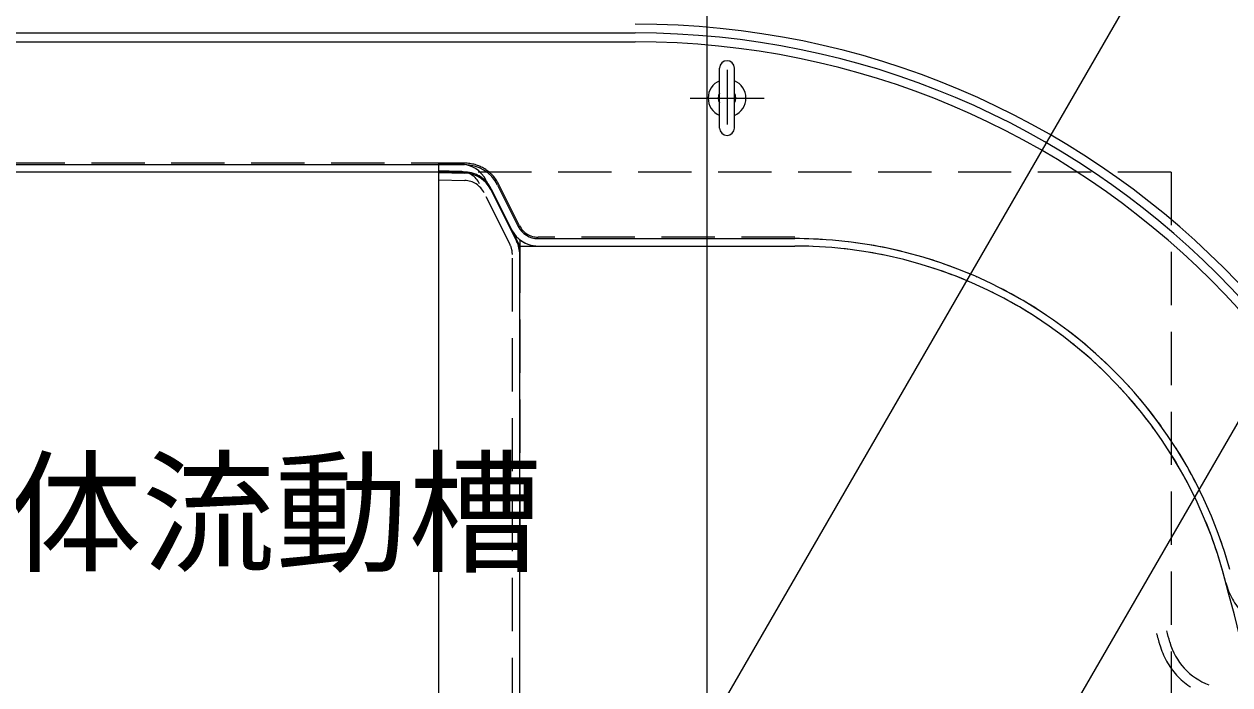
# Model space of a CAD drawing. Units: millimetres, scale not verified. Extents: x -22013 to 8910, y -6308 to 6308.
# Drawn here: x -4607 to -3793, y 1637 to 2084 of the extents above; entities that cross this region are included whole.
import ezdxf
from ezdxf.enums import TextEntityAlignment as Align

# ---------------------------------------------------------------- set-up
doc = ezdxf.new("R2010")
doc.units = ezdxf.units.MM
doc.header["$LTSCALE"] = 30
for name, pattern in [('CHAIN1', [8, 5, -1, 1, -1]), ('DASHED1', [1.8, 1.2, -0.6]), ('DOUBLE_CHAIN1', [8.8, 5, -1, 0.6, -0.6, 0.6, -1])]:
    doc.linetypes.add(name, pattern=pattern)
for name, color, linetype, lineweight in [('0-1_空気管', 3, 'Continuous', 25), ('0-5_文字', 3, 'Continuous', 25), ('0-6_機器', 3, 'Continuous', 25), ('0-C_07', 3, 'Continuous', 25)]:
    doc.layers.add(name, color=color, linetype=linetype, lineweight=lineweight)
doc.styles.add('ＭＳ ゴシック', font='')
doc.styles.get('ＭＳ ゴシック').set_extended_font_data('MS Gothic')

msp = doc.modelspace()

# ---------------------------------------------------------------- linework, layer by layer
at = {"layer": '0-1_空気管'}
for p, q in [((-5963.24, 2077.69), (-4194.33, 2077.69)), ((-5963.24, 2071.69), (-4194.33, 2071.69)), ((-4137.33, 2013.44), (-4137.33, 2053.94)), ((-4127.33, 2013.44), (-4127.33, 2053.94)), ((-4684.97, 1988.69), (-4309.69, 1988.69)), ((-4327.33, 1989.49), (-4327.33, 477.89)), ((-4327.33, 1989.49), (-4312.38, 1989.1)), ((-4309.69, 1983.69), (-4684.97, 1983.69)), ((-4327.33, 1983.48), (-4309.33, 1983.01)), ((-4295.01, 1978.06), (-4274.44, 1936.91)), ((-4291.8, 1972.63), (-4277.86, 1944.75)), ((-4287.33, 1974.87), (-4273.39, 1946.98)), ((-4259.97, 1938.69), (-4086.65, 1938.69)), ((-4272.33, 533.69), (-4272.33, 1933.69)), ((-4259.97, 1933.69), (-4086.65, 1933.69))]:
    msp.add_line(p, q, dxfattribs=at)
at = {"layer": '0-1_空気管', "linetype": 'CHAIN1'}
for p, q in [((-4132.33, 2052.84), (-4132.33, 2015.85)), ((-4157.33, 2033.69), (-4107.33, 2033.69))]:
    msp.add_line(p, q, dxfattribs=at)
at = {"layer": '0-1_空気管', "linetype": 'DASHED1'}
for p, q in [((-4309.69, 1989.69), (-4684.97, 1989.69)), ((-4309.69, 1983.69), (-4684.97, 1983.69)), ((-4312.51, 1984.11), (-4327.33, 1984.49)), ((-4327.33, 1978.48), (-4309.46, 1978.01)), ((-4278.92, 1934.68), (-4299.49, 1975.82)), ((-4291.8, 1972.63), (-4277.86, 1944.75)), ((-4272.49, 1947.43), (-4286.44, 1975.32)), ((-4086.65, 1939.69), (-4259.97, 1939.69)), ((-4272.33, 1937.97), (-4272.33, 1739.11)), ((-4259.97, 1933.69), (-4086.65, 1933.69)), ((-4277.33, 539.41), (-4277.33, 1927.97))]:
    msp.add_line(p, q, dxfattribs=at)
at = {"layer": '0-1_空気管', "linetype": 'DOUBLE_CHAIN1'}
for p in [(-4274.44, 1936.91), (-4272.33, 1927.97)]:
    msp.add_line(p, (-4272.33, 1932.69), dxfattribs=at)
msp.add_lwpolyline([(-4277.86, 1944.75), (-4272.33, 1933.69), (-4259.97, 1933.69)], dxfattribs=at)
at = {"layer": '0-1_空気管'}
for centre, radius, start, end in [((-4194.33, 1521.69), 562, 0, 90), ((-4194.33, 1521.69), 556, 0, 90), ((-4194.33, 1521.69), 550, 0, 90), ((-4132.33, 2053.94), 5, 0, 180), ((-4132.33, 2033.69), 12.75, 113.089, 246.911), ((-4132.33, 2033.69), 12.75, 293.089, 66.911), ((-4132.33, 2033.69), 6, 146.443, 213.557), ((-4132.33, 2033.69), 6, 326.443, 33.557), ((-4132.33, 2013.44), 5, 180, 0), ((-4312.9, 1969.11), 20, 26.564, 88.5), ((-4309.69, 1963.69), 25, 26.565, 90), ((-4309.69, 1963.69), 20, 26.565, 90), ((-4309.85, 1963.01), 20, 26.564, 88.5), ((-4259.97, 1953.69), 15, 206.565, 270), ((-4259.97, 1953.69), 20, 206.565, 270), ((-4086.65, 1633.69), 305, 15.466, 90), ((-4292.33, 1927.97), 20, 0, 26.564), ((-4086.65, 1633.69), 300, 15.466, 90), ((-5532.33, 1233.69), 1800, 0, 15.466), ((-5576.88, 1191.76), 1807, 15.216, 15.466), ((-3791.73, 1677.31), 43, 195.216, 249.424)]:
    msp.add_arc(centre, radius, start, end, dxfattribs=at)
at = {"layer": '0-1_空気管', "linetype": 'DASHED1'}
for centre, radius, start, end in [((-4309.69, 1963.69), 26, 26.565, 90), ((-4312.9, 1969.11), 15, 26.564, 88.5), ((-4309.69, 1963.69), 20, 26.565, 90), ((-4309.85, 1963.01), 15, 26.564, 88.5), ((-4259.97, 1953.69), 14, 206.565, 270), ((-4259.97, 1953.69), 20, 206.565, 270), ((-4086.65, 1633.69), 305, 15.466, 90), ((-4292.33, 1927.97), 15, 0, 26.564), ((-4086.65, 1633.69), 300, 15.466, 90), ((-5532.33, 1233.69), 1800, 15.216, 15.466), ((-3747.19, 1719.24), 50, 195.216, 249.424), ((-5576.88, 1191.76), 1800, 15.216, 15.466), ((-3791.73, 1677.31), 50, 195.216, 249.424)]:
    msp.add_arc(centre, radius, start, end, dxfattribs=at)
at = {"layer": '0-5_文字'}
for p, q in [((-4145.67, 1606.69), (-3685.62, 2403.52)), ((-4019.39, 1412.33), (-3642.18, 2065.67))]:
    msp.add_line(p, q, dxfattribs=at)
at = {"layer": '0-6_機器', "color": 2, "linetype": 'DASHED1'}
for q in [(-6232.33, 1983.69), (-3832.33, 483.69)]:
    msp.add_line((-3832.33, 1983.69), q, dxfattribs=at)
at = {"layer": '0-C_07', "color": 6}
msp.add_line((-4145.67, 1606.69), (-4145.67, 2420.06), dxfattribs=at)

# ---------------------------------------------------------------- texts
at = {"layer": '0-5_文字', "color": 4, "style": 'ＭＳ ゴシック'}
msp.add_text('担体流動槽', height=65.98, dxfattribs=at).set_placement((-4707.57, 1700.62), align=Align.BOTTOM_LEFT)

doc.saveas('drawing.dxf')
